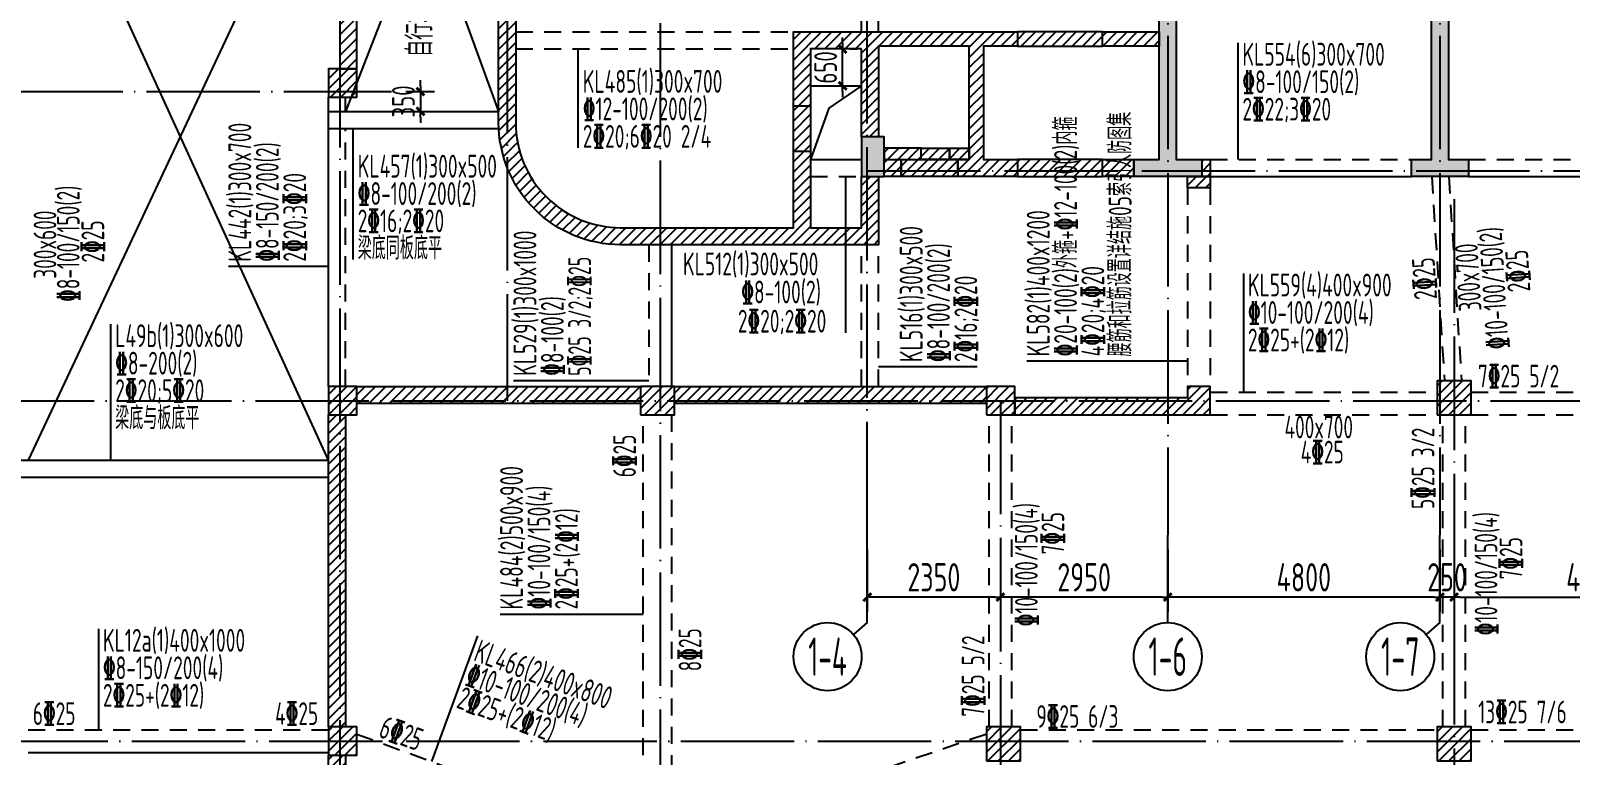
# Model space of a CAD drawing. Header units: millimetres. Extents: x 64473 to 386235, y 427387 to 703525.
# Drawn here: x 295746 to 322893, y 645745 to 658515 of the extents above; entities that cross this region are included whole.
import ezdxf
from ezdxf.enums import TextEntityAlignment as Align

# ---------------------------------------------------------------- set-up
doc = ezdxf.new("R2010")
doc.units = ezdxf.units.MM
doc.header["$LTSCALE"] = 100
doc.header["$PDMODE"] = 35
doc.header["$PDSIZE"] = 200
doc.linetypes.add('3', pattern=[5, 3, -2])
doc.linetypes.add('DOTE', pattern=[2.42, 2, -0.2, 0.02, -0.2])
for name, color, linetype in [('B-DIM', 1, 'Continuous'), ('B-TEXT', 7, 'Continuous'), ('B-开洞', 7, 'Continuous'), ('COLU', 7, 'Continuous'), ('colu-1层', 6, 'Continuous'), ('colu-主楼', 7, 'Continuous'), ('h填实-1层', 254, 'Continuous'), ('h斜线-1层', 7, 'Continuous'), ('h斜线-墙', 7, 'Continuous'), ('h斜线-柱', 7, 'Continuous'), ('L-AXIS', 3, 'Continuous'), ('L-dote', 253, 'DOTE'), ('Q-门框', 6, 'Continuous'), ('WALL', 3, 'Continuous'), ('wall-主楼', 2, 'Continuous'), ('垂直标注', 31, 'Continuous'), ('垂直钢筋', 27, 'Continuous'), ('梁', 4, 'Continuous'), ('梁虚线', 4, '3'), ('水平标注', 2, 'Continuous'), ('水平钢筋', 30, 'Continuous')]:
    doc.layers.add(name, color=color, linetype=linetype)
doc.styles.add('_TCH_AXIS', font='tssdeng.shx', dxfattribs={"width": 0.7, "bigfont": 'tssdchn.shx'})
doc.styles.add('COMPLEX', font='tssdeng.shx', dxfattribs={"width": 0.7, "bigfont": 'tssdchn.shx'})
doc.styles.get("Standard").update_dxf_attribs({"font": 'tssdeng.shx', "width": 0.7, "bigfont": 'tssdchn.shx'})
doc.styles.add('TSSD_Dimension', font='Tssdeng.shx', dxfattribs={"width": 0.7, "bigfont": 'tssdchn.shx'})
doc.dimstyles.new('TSSD_100_100$0', dxfattribs={"dimtxt": 300, "dimasz": 100, "dimexe": 250, "dimexo": 250, "dimgap": 100, "dimtad": 1, "dimdec": 0, "dimzin": 0, "dimdsep": 46, "dimtxsty": 'TSSD_Dimension', "dimblk": '_tsdbk', "dimblk1": '_tsdbk', "dimblk2": '_tsdbk', "dimsah": 1, "dimcen": 0, "dimclrt": 7, "dimadec": 0, "dimazin": 0, "dimtfac": 1, "dimtdec": 0, "dimtix": 1, "dimtmove": 2, "dimatfit": 3, "dimldrblk": '_tsdbk', "dimfxl": 1, "dimtolj": 1, "dimtzin": 0, "dimarcsym": 0})
pattern_1 = [(45, (-467527.32, -323147.44), (-89.802561, 89.802561), [])]
pattern_2 = [(45, (8572.51, -7581.39), (-89.802561, 89.802561), [])]

# ---------------------------------------------------------------- blocks, each defined once
blk = doc.blocks.new('_tsdbk')
blk.add_line((-1, 0), (0, 0))
at = {"const_width": 0.5}
blk.add_lwpolyline([(-0.7, -0.7), (0.7, 0.7)], dxfattribs=at)
blk = doc.blocks.new('*D37')
at = {"layer": 'B-DIM', "color": 0, "lineweight": -2}
for p, q in [((302617, 657545), (302617, 657645)), ((302358, 657445), (302867, 657445)), ((302617, 657445), (302617, 657095)), ((302358, 657095), (302867, 657095)), ((302617, 656995), (302617, 656895))]:
    blk.add_line(p, q, dxfattribs=at)
at = {"layer": 'Defpoints', "color": 0}
for p in [(302108, 657445), (302108, 657095), (302617, 657095)]:
    blk.add_point(p, dxfattribs=at)
at = {"layer": 'B-DIM', "color": 0, "lineweight": -2, "xscale": 100, "yscale": 100, "zscale": 100}
for p, rotation in [((302617, 657445), 270), ((302617, 657095), 90)]:
    blk.add_blockref('_tsdbk', p, dxfattribs=dict(at, rotation=rotation))
at = {"layer": 'B-DIM', "color": 7, "insert": (302317, 657270), "char_height": 400, "attachment_point": 5, "rotation": 90, "style": 'TSSD_Dimension'}
blk.add_mtext('\\A1;350', dxfattribs=at)
blk = doc.blocks.new('*D38')
at = {"layer": 'B-DIM', "color": 0, "lineweight": -2}
for p, q in [((310062, 658295), (310062, 658395)), ((310062, 657545), (310062, 658195)), ((310196, 658195), (310312, 658195)), ((310196, 657545), (310312, 657545)), ((310062, 657445), (310062, 657345))]:
    blk.add_line(p, q, dxfattribs=at)
at = {"layer": 'Defpoints', "color": 0}
for p in [(309946, 658195), (310062, 658195), (309946, 657545)]:
    blk.add_point(p, dxfattribs=at)
at = {"layer": 'B-DIM', "color": 0, "lineweight": -2, "xscale": 100, "yscale": 100, "zscale": 100}
for p, rotation in [((310062, 658195), 270), ((310062, 657545), 90)]:
    blk.add_blockref('_tsdbk', p, dxfattribs=dict(at, rotation=rotation))
at = {"layer": 'B-DIM', "color": 7, "insert": (309762, 657870), "char_height": 400, "attachment_point": 5, "rotation": 90, "style": 'TSSD_Dimension'}
blk.add_mtext('\\A1;650', dxfattribs=at)
blk = doc.blocks.new('_AXISO')
blk.add_circle((0, 0), 0.5)
at = {"layer": 'B-TEXT', "style": 'COMPLEX', "width": 1.450893}
blk.add_attdef('A', text='', height=0.56, dxfattribs=at).set_placement((0.249375, -0.28), (0.749375, -0.28), align=Align.FIT)
blk = doc.blocks.new('*D620')
at = {"layer": 'Defpoints', "color": 0}
for p in [(315796, 649623), (320596, 649623), (315796, 648531)]:
    blk.add_point(p, dxfattribs=at)
at = {"layer": 'L-AXIS', "color": 0, "lineweight": -2}
for p, q in [((315796, 649373), (315796, 648281)), ((320596, 649373), (320596, 648281)), ((320496, 648531), (315896, 648531))]:
    blk.add_line(p, q, dxfattribs=at)
at = {"layer": 'L-AXIS', "color": 0, "lineweight": -2, "xscale": 100, "yscale": 100, "zscale": 100, "rotation": 180}
blk.add_blockref('_tsdbk', (315796, 648531), dxfattribs=at)
at = {"layer": 'L-AXIS', "color": 0, "lineweight": -2, "xscale": 100, "yscale": 100, "zscale": 100}
blk.add_blockref('_tsdbk', (320596, 648531), dxfattribs=at)
at = {"layer": 'L-AXIS', "color": 7, "insert": (318196, 648881), "char_height": 500, "attachment_point": 5, "style": 'TSSD_Dimension'}
blk.add_mtext('\\A1;4800', dxfattribs=at)
blk = doc.blocks.new('*D622')
at = {"layer": 'Defpoints', "color": 0}
for p in [(310496, 649623), (312846, 649623), (310496, 648531)]:
    blk.add_point(p, dxfattribs=at)
at = {"layer": 'L-AXIS', "color": 0, "lineweight": -2}
for p, q in [((310496, 649373), (310496, 648281)), ((312846, 649373), (312846, 648281)), ((312746, 648531), (310596, 648531))]:
    blk.add_line(p, q, dxfattribs=at)
at = {"layer": 'L-AXIS', "color": 0, "lineweight": -2, "xscale": 100, "yscale": 100, "zscale": 100, "rotation": 180}
blk.add_blockref('_tsdbk', (310496, 648531), dxfattribs=at)
at = {"layer": 'L-AXIS', "color": 0, "lineweight": -2, "xscale": 100, "yscale": 100, "zscale": 100}
blk.add_blockref('_tsdbk', (312846, 648531), dxfattribs=at)
at = {"layer": 'L-AXIS', "color": 7, "insert": (311671, 648881), "char_height": 500, "attachment_point": 5, "style": 'TSSD_Dimension'}
blk.add_mtext('\\A1;2350', dxfattribs=at)
blk = doc.blocks.new('*D623')
at = {"layer": 'Defpoints', "color": 0}
for p in [(312846, 649623), (315796, 649623), (312846, 648531)]:
    blk.add_point(p, dxfattribs=at)
at = {"layer": 'L-AXIS', "color": 0, "lineweight": -2}
for p, q in [((312846, 649373), (312846, 648281)), ((315796, 649373), (315796, 648281)), ((315696, 648531), (312946, 648531))]:
    blk.add_line(p, q, dxfattribs=at)
at = {"layer": 'L-AXIS', "color": 0, "lineweight": -2, "xscale": 100, "yscale": 100, "zscale": 100, "rotation": 180}
blk.add_blockref('_tsdbk', (312846, 648531), dxfattribs=at)
at = {"layer": 'L-AXIS', "color": 0, "lineweight": -2, "xscale": 100, "yscale": 100, "zscale": 100}
blk.add_blockref('_tsdbk', (315796, 648531), dxfattribs=at)
at = {"layer": 'L-AXIS', "color": 7, "insert": (314321, 648881), "char_height": 500, "attachment_point": 5, "style": 'TSSD_Dimension'}
blk.add_mtext('\\A1;2950', dxfattribs=at)
blk = doc.blocks.new('*D631')
at = {"layer": 'Defpoints', "color": 0}
for p in [(320846, 649623), (325396, 649623), (325396, 648531)]:
    blk.add_point(p, dxfattribs=at)
at = {"layer": 'L-AXIS', "color": 0, "lineweight": -2}
for p, q in [((320846, 649373), (320846, 648281)), ((325396, 649373), (325396, 648281)), ((320946, 648531), (325296, 648531))]:
    blk.add_line(p, q, dxfattribs=at)
at = {"layer": 'L-AXIS', "color": 0, "lineweight": -2, "xscale": 100, "yscale": 100, "zscale": 100, "rotation": 180}
blk.add_blockref('_tsdbk', (320846, 648531), dxfattribs=at)
at = {"layer": 'L-AXIS', "color": 0, "lineweight": -2, "xscale": 100, "yscale": 100, "zscale": 100}
blk.add_blockref('_tsdbk', (325396, 648531), dxfattribs=at)
at = {"layer": 'L-AXIS', "color": 7, "insert": (323305, 648881), "char_height": 500, "attachment_point": 5, "style": 'TSSD_Dimension'}
blk.add_mtext('\\A1;4550', dxfattribs=at)
blk = doc.blocks.new('*D632')
at = {"layer": 'Defpoints', "color": 0}
for p in [(320596, 649623), (320846, 649623), (320596, 648531)]:
    blk.add_point(p, dxfattribs=at)
at = {"layer": 'L-AXIS', "color": 0, "lineweight": -2}
for p, q in [((320596, 649373), (320596, 648281)), ((320846, 649373), (320846, 648281)), ((320496, 648531), (320396, 648531)), ((320846, 648531), (320596, 648531)), ((320946, 648531), (321046, 648531))]:
    blk.add_line(p, q, dxfattribs=at)
at = {"layer": 'L-AXIS', "color": 0, "lineweight": -2, "xscale": 100, "yscale": 100, "zscale": 100}
blk.add_blockref('_tsdbk', (320596, 648531), dxfattribs=at)
at = {"layer": 'L-AXIS', "color": 0, "lineweight": -2, "xscale": 100, "yscale": 100, "zscale": 100, "rotation": 180}
blk.add_blockref('_tsdbk', (320846, 648531), dxfattribs=at)
at = {"layer": 'L-AXIS', "color": 7, "insert": (320721, 648881), "char_height": 500, "attachment_point": 5, "style": 'TSSD_Dimension'}
blk.add_mtext('\\A1;250', dxfattribs=at)

msp = doc.modelspace()

# ---------------------------------------------------------------- hatches: boundary and pattern name
at = {"layer": 'h填实-1层'}
for points in [[(315196.5, 655944.7), (315196.5, 656244.7), (315646.5, 656244.7), (315646.5, 659144.7), (315946.5, 659144.7), (315946.5, 656244.7), (316396.5, 656244.7), (316396.5, 655944.7)], [(321096.5, 655944.7), (320446.5, 655944.7), (320096.5, 655944.7), (320096.5, 656244.7), (320446.5, 656244.7), (320446.5, 659144.7), (320746.5, 659144.7), (320746.5, 656244.7), (321096.5, 656244.7)], [(310796.5, 656644.7), (310396.5, 656644.7), (310396.5, 655944.7), (310796.5, 655944.7)]]:
    msp.add_hatch(color=256, dxfattribs=at).paths.add_polyline_path(points)
at = {"layer": 'h斜线-1层'}
h = msp.add_hatch(dxfattribs=at)
h.set_pattern_fill('ANSI31', color=256, scale=40, style=0)
h.paths.add_polyline_path([(316546.5, 656044.7), (316396.5, 656044.7), (316396.5, 655944.7), (316546.5, 655944.7)])
h.paths.add_polyline_path([(316546.5, 656244.7), (316396.5, 656244.7), (316396.5, 656044.7), (316546.5, 656044.7)])
at = {"layer": 'h斜线-墙'}
h = msp.add_hatch(dxfattribs=at)
h.set_pattern_fill('ANSI31', color=256, scale=40, style=0)
h.set_pattern_definition(pattern_2)
h.paths.add_polyline_path([(301196.5, 657844.7), (301496.5, 657844.7), (301496.5, 661344.7), (301196.5, 661344.7)])
h = msp.add_hatch(dxfattribs=at)
h.set_pattern_fill('ANSI31', color=256, scale=40, style=0)
h.set_pattern_definition(pattern_2)
edge = h.paths.add_edge_path()
edge.add_line((310396.5, 658194.7), (309496.5, 658194.7))
edge.add_line((309496.5, 658194.7), (309496.5, 655044.7))
edge.add_line((309496.5, 655044.7), (310396.5, 655044.7))
edge.add_line((310396.5, 655044.7), (310396.5, 655944.7))
edge.add_line((310396.5, 655944.7), (310696.5, 655944.7))
edge.add_line((310696.5, 655944.7), (310696.5, 654744.7))
edge.add_line((310696.5, 654744.7), (306146.5, 654744.7))
edge.add_arc((306146.5, 656894.7), 2150, 180, 270, ccw=False)
edge.add_line((303996.5, 656894.7), (303996.5, 661344.7))
edge.add_line((303996.5, 661344.7), (304296.5, 661344.7))
edge.add_line((304296.5, 661344.7), (304296.5, 656894.7))
edge.add_arc((306146.5, 656894.7), 1850, 180, 270)
edge.add_line((306146.5, 655044.7), (309196.5, 655044.7))
edge.add_line((309196.5, 655044.7), (309196.5, 658494.7))
edge.add_line((309196.5, 658494.7), (313146.5, 658494.7))
edge.add_line((313146.5, 658494.7), (313146.5, 658244.7))
edge.add_line((313146.5, 658244.7), (312546.5, 658244.7))
edge.add_line((312546.5, 658244.7), (312546.5, 656244.7))
edge.add_line((312546.5, 656244.7), (313146.5, 656244.7))
edge.add_line((313146.5, 656244.7), (313146.5, 655944.7))
edge.add_line((313146.5, 655944.7), (312096.5, 655944.7))
edge.add_line((312096.5, 655944.7), (312096.5, 656244.7))
edge.add_line((312096.5, 656244.7), (312296.5, 656244.7))
edge.add_line((312296.5, 656244.7), (312296.5, 658244.7))
edge.add_line((312296.5, 658244.7), (310696.5, 658244.7))
edge.add_line((310696.5, 658244.7), (310696.5, 656644.7))
edge.add_line((310696.5, 656644.7), (310396.5, 656644.7))
edge.add_line((310396.5, 656644.7), (310396.5, 658194.7))
h = msp.add_hatch(dxfattribs=at)
h.set_pattern_fill('ANSI31', color=256, scale=40, style=0)
h.set_pattern_definition(pattern_2)
h.paths.add_polyline_path([(313146.5, 658244.7), (314646.5, 658244.7), (314646.5, 658494.7), (313146.5, 658494.7)])
h = msp.add_hatch(dxfattribs=at)
h.set_pattern_fill('ANSI31', color=256, scale=40, style=0)
h.set_pattern_definition(pattern_2)
h.paths.add_polyline_path([(314646.5, 658244.7), (314646.5, 658494.7), (315646.5, 658494.7), (315646.5, 658244.7)])
h = msp.add_hatch(dxfattribs=at)
h.set_pattern_fill('ANSI31', color=256, scale=40, style=0)
h.set_pattern_definition(pattern_2)
h.paths.add_polyline_path([(311446.5, 656244.7), (311446.5, 656444.7), (310796.5, 656444.7), (310796.5, 656244.7)])
h = msp.add_hatch(dxfattribs=at)
h.set_pattern_fill('ANSI31', color=256, scale=40, style=0)
h.set_pattern_definition(pattern_2)
h.paths.add_polyline_path([(311446.5, 656444.7), (311946.5, 656444.7), (311946.5, 656244.7), (311446.5, 656244.7)])
h = msp.add_hatch(dxfattribs=at)
h.set_pattern_fill('ANSI31', color=256, scale=40, style=0)
h.set_pattern_definition(pattern_2)
h.paths.add_polyline_path([(311946.5, 656444.7), (312296.5, 656444.7), (312296.5, 656244.7), (311946.5, 656244.7)])
h = msp.add_hatch(dxfattribs=at)
h.set_pattern_fill('ANSI31', color=256, scale=40, style=0)
h.set_pattern_definition(pattern_2)
h.paths.add_polyline_path([(310796.5, 655944.7), (310796.5, 656244.7), (311096.5, 656244.7), (311096.5, 655944.7)])
h = msp.add_hatch(dxfattribs=at)
h.set_pattern_fill('ANSI31', color=256, scale=40, style=0)
h.set_pattern_definition(pattern_2)
h.paths.add_polyline_path([(311096.5, 656244.7), (312096.5, 656244.7), (312096.5, 655944.7), (311096.5, 655944.7)])
h = msp.add_hatch(dxfattribs=at)
h.set_pattern_fill('ANSI31', color=256, scale=40, style=0)
h.set_pattern_definition(pattern_2)
h.paths.add_polyline_path([(313146.5, 655944.7), (314646.5, 655944.7), (314646.5, 656244.7), (313146.5, 656244.7)])
h = msp.add_hatch(dxfattribs=at)
h.set_pattern_fill('ANSI31', color=256, scale=40, style=0)
h.set_pattern_definition(pattern_2)
h.paths.add_polyline_path([(314646.5, 655944.7), (314646.5, 656244.7), (315199.3, 656244.7), (315199.3, 655944.7)])
h = msp.add_hatch(dxfattribs=at)
h.set_pattern_fill('ANSI31', color=256, scale=40, style=0)
h.set_pattern_definition(pattern_2)
h.paths.add_polyline_path([(316146.5, 655944.7), (316546.5, 655944.7), (316546.5, 655744.7), (316146.5, 655744.7)])
h = msp.add_hatch(dxfattribs=at)
h.set_pattern_fill('ANSI31', color=256, scale=40, style=0)
h.set_pattern_definition(pattern_2)
h.paths.add_polyline_path([(301496.5, 652244.7), (306496.5, 652244.7), (306496.5, 651944.7), (301496.5, 651944.7)])
h = msp.add_hatch(dxfattribs=at)
h.set_pattern_fill('ANSI31', color=256, scale=40, style=0)
h.set_pattern_definition(pattern_2)
h.paths.add_polyline_path([(307096.5, 652244.7), (312596.5, 652244.7), (312596.5, 651944.7), (307096.5, 651944.7)])
h = msp.add_hatch(dxfattribs=at)
h.set_pattern_fill('ANSI31', color=256, scale=40, angle=-2e-12, style=0)
h.paths.add_polyline_path([(316546.5, 651744.7), (316546.5, 652244.7), (316146.5, 652244.7), (316146.5, 652044.7), (313096.5, 652044.7), (313096.5, 651744.7)])
h = msp.add_hatch(dxfattribs=at)
h.set_pattern_fill('ANSI31', color=256, scale=40, style=0)
h.set_pattern_definition(pattern_2)
h.paths.add_polyline_path([(300996.5, 651744.7), (301296.5, 651744.7), (301296.5, 646244.7), (300996.5, 646244.7)])
h = msp.add_hatch(dxfattribs=at)
h.set_pattern_fill('ANSI31', color=256, scale=40, style=0)
h.set_pattern_definition(pattern_2)
h.paths.add_polyline_path([(300996.5, 645744.7), (301296.5, 645744.7), (301296.5, 641244.7), (300996.5, 641244.7)])
at = {"layer": 'h斜线-柱'}
h = msp.add_hatch(dxfattribs=at)
h.set_pattern_fill('ANSI31', color=256, scale=40, style=0)
h.set_pattern_definition(pattern_1)
h.paths.add_polyline_path([(300996.5, 657344.7), (301496.5, 657344.7), (301496.5, 657844.7), (300996.5, 657844.7)])
h = msp.add_hatch(dxfattribs=at)
h.set_pattern_fill('ANSI31', color=256, scale=40, style=0)
h.set_pattern_definition(pattern_1)
h.paths.add_polyline_path([(300996.5, 651744.7), (301496.5, 651744.7), (301496.5, 652244.7), (300996.5, 652244.7)])
h = msp.add_hatch(dxfattribs=at)
h.set_pattern_fill('ANSI31', color=256, scale=40, style=0)
h.set_pattern_definition(pattern_1)
h.paths.add_polyline_path([(306496.5, 651744.7), (307096.5, 651744.7), (307096.5, 652244.7), (306496.5, 652244.7)])
h = msp.add_hatch(dxfattribs=at)
h.set_pattern_fill('ANSI31', color=256, scale=40, style=0)
h.set_pattern_definition(pattern_1)
h.paths.add_polyline_path([(312596.5, 651744.7), (313096.5, 651744.7), (313096.5, 652244.7), (312596.5, 652244.7)])
h = msp.add_hatch(dxfattribs=at)
h.set_pattern_fill('ANSI31', color=256, scale=40, style=0)
h.set_pattern_definition(pattern_1)
h.paths.add_polyline_path([(320546.5, 651744.7), (321146.5, 651744.7), (321146.5, 652344.7), (320546.5, 652344.7)])
h = msp.add_hatch(dxfattribs=at)
h.set_pattern_fill('ANSI31', color=256, scale=40, style=0)
h.set_pattern_definition(pattern_1)
h.paths.add_polyline_path([(300996.5, 645744.7), (301496.5, 645744.7), (301496.5, 646244.7), (300996.5, 646244.7)])
h = msp.add_hatch(dxfattribs=at)
h.set_pattern_fill('ANSI31', color=256, scale=40, style=0)
h.set_pattern_definition([(45, (-475477.32, -329247.44), (-89.802561, 89.802561), [])])
h.paths.add_polyline_path([(312596.5, 645644.7), (313196.5, 645644.7), (313196.5, 646244.7), (312596.5, 646244.7)])
h = msp.add_hatch(dxfattribs=at)
h.set_pattern_fill('ANSI31', color=256, scale=40, style=0)
h.set_pattern_definition([(45, (-467527.32, -329247.44), (-89.802561, 89.802561), [])])
h.paths.add_polyline_path([(320546.5, 645644.7), (321146.5, 645644.7), (321146.5, 646244.7), (320546.5, 646244.7)])

# ---------------------------------------------------------------- linework, layer by layer
at = {"layer": 'B-开洞'}
for p, q in [((303996.5, 664044.7), (301296.5, 657094.7)), ((301446.5, 664079.8), (303996.5, 657094.7)), ((300996.5, 650944.7), (295646.5, 662644.7)), ((301196.5, 662644.7), (295696.5, 650944.7)), ((310396.5, 657544.7), (309821.5, 657151.2)), ((309821.5, 657151.2), (309496.5, 656244.7))]:
    msp.add_line(p, q, dxfattribs=at)
at = {"layer": 'COLU'}
for points in [[(300996.5, 657344.7), (301496.5, 657344.7), (301496.5, 657844.7), (300996.5, 657844.7)], [(300996.5, 651744.7), (301496.5, 651744.7), (301496.5, 652244.7), (300996.5, 652244.7)], [(306496.5, 651744.7), (307096.5, 651744.7), (307096.5, 652244.7), (306496.5, 652244.7)], [(312596.5, 651744.7), (313096.5, 651744.7), (313096.5, 652244.7), (312596.5, 652244.7)], [(320546.5, 651744.7), (321146.5, 651744.7), (321146.5, 652344.7), (320546.5, 652344.7)], [(300996.5, 645744.7), (301496.5, 645744.7), (301496.5, 646244.7), (300996.5, 646244.7)], [(312596.5, 645644.7), (313196.5, 645644.7), (313196.5, 646244.7), (312596.5, 646244.7)], [(320546.5, 645644.7), (321146.5, 645644.7), (321146.5, 646244.7), (320546.5, 646244.7)]]:
    msp.add_lwpolyline(points, close=True, dxfattribs=at)
at = {"layer": 'colu-1层'}
for points in [[(315196.5, 655944.7), (315196.5, 656244.7), (315646.5, 656244.7), (315646.5, 659144.7), (315946.5, 659144.7), (315946.5, 656244.7), (316396.5, 656244.7), (316396.5, 655944.7)], [(321096.5, 655944.7), (320446.5, 655944.7), (320096.5, 655944.7), (320096.5, 656244.7), (320446.5, 656244.7), (320446.5, 659144.7), (320746.5, 659144.7), (320746.5, 656244.7), (321096.5, 656244.7)], [(310796.5, 656644.7), (310396.5, 656644.7), (310396.5, 655944.7), (310796.5, 655944.7)]]:
    msp.add_lwpolyline(points, close=True, dxfattribs=at)
at = {"layer": 'colu-主楼'}
msp.add_lwpolyline([(310796.5, 655944.7), (310796.5, 656644.7), (310396.5, 656644.7), (310396.5, 655944.7)], close=True, dxfattribs=at)
at = {"layer": 'L-AXIS'}
for p, q in [((310496.5, 648081.7), (310496.5, 649623.3)), ((315796.5, 648081.7), (315796.5, 649623.3)), ((320596.5, 648081.7), (320596.5, 649623.3)), ((310496.5, 648081.7), (310252, 647872.1)), ((320596.5, 648081.7), (320352, 647872.1))]:
    msp.add_line(p, q, dxfattribs=at)
at = {"layer": 'L-dote', "ltscale": 10}
for p, q in [((304146.5, 678069.9), (304146.5, 651994.7)), ((301196.5, 677819.9), (301196.5, 628994.7)), ((306846.5, 673167.5), (306846.5, 635994.7)), ((315796.5, 672948.2), (315796.5, 649623.3)), ((320596.5, 672948.2), (320596.5, 649623.3)), ((310496.5, 649623.3), (310496.5, 661144.7)), ((232446.5, 657444.7), (302108.2, 657444.7)), ((310496.5, 656044.7), (366857.1, 656044.7)), ((320846.5, 655544.7), (320846.5, 623494.7)), ((190805.6, 651994.7), (366607.1, 651994.7)), ((312846.5, 651994.7), (312846.5, 623494.7)), ((191046.5, 645994.7), (366607.1, 645994.7))]:
    msp.add_line(p, q, dxfattribs=at)
at = {"layer": 'Q-门框'}
for points in [[(313146.5, 658244.7), (314646.5, 658244.7), (314646.5, 658494.7), (313146.5, 658494.7)], [(311446.5, 656444.7), (311946.5, 656444.7), (311946.5, 656244.7), (311446.5, 656244.7)], [(311096.5, 656244.7), (312096.5, 656244.7), (312096.5, 655944.7), (311096.5, 655944.7)], [(313146.5, 655944.7), (314646.5, 655944.7), (314646.5, 656244.7), (313146.5, 656244.7)]]:
    msp.add_lwpolyline(points, close=True, dxfattribs=at)
at = {"layer": 'WALL'}
for p, q in [((309196.5, 657194.7), (309496.5, 657194.7)), ((309196.5, 656394.7), (309496.5, 656394.7))]:
    msp.add_line(p, q, dxfattribs=at)
for points in [[(301196.5, 657844.7), (301496.5, 657844.7), (301496.5, 661344.7), (301196.5, 661344.7), (301196.5, 657844.7)], [(314646.5, 658244.7), (314646.5, 658494.7), (315646.5, 658494.7), (315646.5, 658244.7), (314646.5, 658244.7)], [(311446.5, 656244.7), (311446.5, 656444.7), (310796.5, 656444.7), (310796.5, 656244.7), (311446.5, 656244.7)], [(310796.5, 655944.7), (310796.5, 656244.7), (311096.5, 656244.7), (311096.5, 655944.7), (310796.5, 655944.7)], [(314646.5, 655944.7), (314646.5, 656244.7), (315199.3, 656244.7), (315199.3, 655944.7), (314646.5, 655944.7)], [(316146.5, 655944.7), (316546.5, 655944.7), (316546.5, 655744.7), (316146.5, 655744.7), (316146.5, 655944.7)]]:
    msp.add_lwpolyline(points, dxfattribs=at)
for points in [[(310396.5, 658194.7), (309496.5, 658194.7), (309496.5, 655044.7), (310396.5, 655044.7), (310396.5, 655944.7), (310696.5, 655944.7), (310696.5, 654744.7), (306146.5, 654744.7, -0.4142136), (303996.5, 656894.7), (303996.5, 661344.7)], [(304296.5, 661344.7), (304296.5, 656894.7, 0.4142136), (306146.5, 655044.7), (309196.5, 655044.7), (309196.5, 658494.7), (313146.5, 658494.7), (313146.5, 658244.7), (312546.5, 658244.7), (312546.5, 656244.7), (313146.5, 656244.7), (313146.5, 655944.7), (312096.5, 655944.7), (312096.5, 656244.7), (312296.5, 656244.7), (312296.5, 658244.7), (310696.5, 658244.7), (310696.5, 656644.7), (310396.5, 656644.7), (310396.5, 658194.7)]]:
    msp.add_lwpolyline(points, format="xyb", dxfattribs=at)
for points in [[(311946.5, 656444.7), (312296.5, 656444.7), (312296.5, 656244.7), (311946.5, 656244.7)], [(301496.5, 652244.7), (306496.5, 652244.7), (306496.5, 651944.7), (301496.5, 651944.7)], [(307096.5, 652244.7), (312596.5, 652244.7), (312596.5, 651944.7), (307096.5, 651944.7)], [(316546.5, 651744.7), (316546.5, 652244.7), (316146.5, 652244.7), (316146.5, 652044.7), (313096.5, 652044.7), (313096.5, 651744.7)], [(300996.5, 651744.7), (301296.5, 651744.7), (301296.5, 646244.7), (300996.5, 646244.7)], [(300996.5, 645744.7), (301296.5, 645744.7), (301296.5, 641244.7), (300996.5, 641244.7)]]:
    msp.add_lwpolyline(points, close=True, dxfattribs=at)
at = {"layer": 'wall-主楼'}
for points in [[(315196.5, 655944.7), (315196.5, 656244.7), (315646.5, 656244.7), (315646.5, 659144.7), (315946.5, 659144.7), (315946.5, 656244.7), (316546.5, 656244.7), (316546.5, 655944.7)], [(320096.5, 655944.7), (320096.5, 656244.7), (320446.5, 656244.7), (320446.5, 659144.7), (320746.5, 659144.7), (320746.5, 656244.7), (321096.5, 656244.7), (321096.5, 655944.7)]]:
    msp.add_lwpolyline(points, close=True, dxfattribs=at)
at = {"layer": '垂直标注'}
for p, q in [((299230.5, 654363.8), (300996.5, 654363.8)), ((313311.9, 652694.8), (316146.5, 652694.8)), ((304261, 652352.8), (306646.5, 652352.8)), ((312435, 652594.3), (310696.5, 652594.3)), ((304022.4, 648232.8), (306546.5, 648232.8))]:
    msp.add_line(p, q, dxfattribs=at)
at = {"layer": '梁'}
for p, q in [((310396.5, 658494.7), (310396.5, 661044.7)), ((309496.5, 657544.7), (310396.5, 657544.7)), ((300996.5, 652244.7), (300996.5, 657344.7)), ((300996.5, 657094.7), (303996.5, 657094.7)), ((300996.5, 656794.7), (303996.5, 656794.7)), ((309496.5, 656244.7), (310396.5, 656244.7)), ((316546.5, 655944.7), (320096.5, 655944.7)), ((321096.5, 655944.7), (324796.5, 655944.7)), ((307046.5, 654744.7), (307046.5, 652244.7)), ((295396.5, 650944.7), (300996.5, 650944.7)), ((295396.5, 650644.7), (300996.5, 650644.7)), ((295696.5, 645794.7), (300996.5, 645794.7))]:
    msp.add_line(p, q, dxfattribs=at)
at = {"layer": '梁虚线'}
for p, q in [((310696.5, 658494.7), (310696.5, 661044.7)), ((304296.5, 658494.7), (309196.5, 658494.7)), ((304296.5, 658194.7), (309196.5, 658194.7)), ((301296.5, 657094.7), (301296.5, 657344.7)), ((301296.5, 652244.7), (301296.5, 656794.7)), ((316546.5, 656244.7), (320096.5, 656244.7)), ((321096.5, 656244.7), (324796.5, 656244.7)), ((309496.5, 655944.7), (310396.5, 655944.7)), ((320452.4, 655944.7), (320674.6, 652344.7)), ((320752.9, 655944.7), (320975.2, 652344.7)), ((316146.5, 655744.7), (316146.5, 652244.7)), ((316546.5, 655744.7), (316546.5, 652244.7)), ((306646.5, 654744.7), (306646.5, 652244.7)), ((310396.5, 652244.7), (310396.5, 654744.7)), ((310696.5, 652244.7), (310696.5, 654744.7)), ((316546.5, 652144.7), (320546.5, 652144.7)), ((321146.5, 652144.7), (328546.5, 652144.7)), ((306546.5, 644244.7), (306546.5, 651744.7)), ((307046.5, 651744.7), (307046.5, 644244.7)), ((312646.5, 646244.7), (312646.5, 651744.7)), ((313046.5, 646244.7), (313046.5, 651744.7)), ((316546.5, 651744.7), (320546.5, 651744.7)), ((320646.5, 646244.7), (320646.5, 651744.7)), ((321046.5, 646244.7), (321046.5, 651744.7)), ((321146.5, 651744.7), (328546.5, 651744.7)), ((295696.5, 646194.7), (300996.5, 646194.7)), ((301496.5, 646116.2), (306546.5, 644267.5)), ((307096.5, 644241.5), (312596.5, 646120.6)), ((313196.5, 646194.7), (320546.5, 646194.7)), ((321146.5, 646194.7), (328546.5, 646194.7))]:
    msp.add_line(p, q, dxfattribs=at)
at = {"layer": '水平标注'}
for p, q in [((305399.8, 656454.5), (305399.8, 658194.7)), ((317032, 658303.3), (317032, 656244.7)), ((301431.2, 654483.4), (301431.2, 656794.7)), ((310120.9, 653189.1), (310120.9, 655944.7)), ((317128.8, 654235.2), (317128.8, 652144.7)), ((297153.8, 653341.8), (297153.8, 650944.7)), ((296937.4, 647971.3), (296937.4, 646194.7)), ((302815.4, 645633.4), (303628.4, 647848.9))]:
    msp.add_line(p, q, dxfattribs=at)

# ---------------------------------------------------------------- block references
at = {"layer": 'L-AXIS'}
ref = msp.add_blockref('_AXISO', (309796.5, 647481.7), dxfattribs=dict(at, xscale=1199.999999999997, yscale=1200, zscale=1200, rotation=359.9996457873818))
ref.add_attrib('A', '1-4', dxfattribs={"color": 7, "height": 678.82, "rotation": 359.99965, "style": '_TCH_AXIS', "width": 0.368421}).set_placement((309457.1, 647142.3), (310135.9, 647142.3), align=Align.FIT)
ref = msp.add_blockref('_AXISO', (315796.5, 647481.7), dxfattribs=dict(at, xscale=1199.999999999997, yscale=1200, zscale=1200, rotation=359.9996457873818))
ref.add_attrib('A', '1-6', dxfattribs={"color": 7, "height": 678.82, "rotation": 359.99965, "style": '_TCH_AXIS', "width": 0.381818}).set_placement((315457.1, 647142.3), (316135.9, 647142.3), align=Align.FIT)
ref = msp.add_blockref('_AXISO', (319896.5, 647481.7), dxfattribs=dict(at, xscale=1199.999999999997, yscale=1200, zscale=1200, rotation=359.9996457873818))
ref.add_attrib('A', '1-7', dxfattribs={"color": 7, "height": 678.82, "rotation": 359.99965, "style": '_TCH_AXIS', "width": 0.381818}).set_placement((319557.1, 647142.3), (320235.9, 647142.3), align=Align.FIT)

# ---------------------------------------------------------------- texts
at = {"layer": 'B-开洞', "width": 0.7}
msp.add_text('自行车坡道一详大样', height=450, rotation=90, dxfattribs=at).set_placement((302828.7, 658055.1, 0))
at = {"layer": '垂直标注'}
for s, height, width, p in [('%%13220-100(2)外箍+%%13212-100(2)内箍', 402, 0.65, (314194.1, 652775)), ('腰筋和拉筋设置详结施05索引人防图集', 401, 0.65, (315156.5, 652775)), ('KL442(1)300x700', 403, 0.65, (299633.5, 654444.4)), ('%%1328-150/200(2)', 402, 0.65, (300117.1, 654444.4)), ('2%%13320;3%%13320', 401, 0.65, (300600.7, 654444.4)), ('KL582(1)400x1200', 403, 0.65, (313712.9, 652775)), ('KL529(1)300x1000', 403, 0.65, (304662, 652433)), ('KL516(1)300x500', 403, 0.65, (311472.6, 652674.5)), ('%%1328-100/200(2)', 402, 0.65, (311953.8, 652674.5)), ('5%%13325 3/2;2%%13325', 401, 0.6, (305624.4, 652433)), ('4%%13320;4%%13320', 401, 0.65, (314675.3, 652775)), ('2%%13316;2%%13320', 401, 0.65, (312435, 652674.5)), ('%%1328-100(2)', 402, 0.65, (305143.2, 652433)), ('KL484(2)500x900', 403, 0.65, (304425.4, 648313.4)), ('%%13210-100/150(4)', 402, 0.65, (304909, 648313.4)), ('2%%13325+(2%%13212)', 401, 0.65, (305392.6, 648313.4))]:
    msp.add_text(s, height=height, rotation=90, dxfattribs=dict(at, width=width)).set_placement(p)
at = {"layer": '垂直钢筋', "color": 0, "width": 0.65}
for s, rotation, p in [('%%1328-100/150(2)', 90, (296605.7, 653736.4)), ('300x600', 90, (296196.1, 654144.4)), ('2%%13325', 90, (297039.7, 654430.2)), ('%%13210-100/150(2)', 93.53228, (321812.6, 652912.5)), ('300x700', 93.53228, (321330.3, 653583.7)), ('2%%13325', 93.53228, (322191, 653923.5)), ('2%%13325', 93.53228, (320544.4, 653789.1)), ('6%%13325', 90, (306416.6, 650644.3)), ('5%%13325 3/2', 90, (320497.1, 650085.3)), ('%%13210-100/150(4)', 90, (313502, 648016.6)), ('7%%13325', 90, (313969.5, 649284.4)), ('%%13210-100/150(4)', 90, (321608.2, 647857.3)), ('7%%13325', 90, (322048.2, 648843)), ('8%%13325', 90, (307569.8, 647223.1)), ('7%%13325 5/2', 90, (312563.8, 646422.8))]:
    msp.add_text(s, height=400, rotation=rotation, dxfattribs=at).set_placement(p)
at = {"layer": '水平标注', "width": 0.65}
for s, height, p in [('KL554(6)300x700', 403, (317112.6, 657900.3)), ('KL485(1)300x700', 403, (305480.4, 657421.7)), ('%%1328-100/150(2)', 402, (317112.6, 657416.7)), ('%%13212-100/200(2)', 402, (305480.4, 656938.1)), ('2%%13322;3%%13320', 401, (317112.6, 656933.1)), ('2%%13320;6%%13320 2/4', 401, (305480.4, 656454.5)), ('KL457(1)300x500', 403, (301511.4, 655927)), ('%%1328-100/200(2)', 402, (301511.4, 655445.8)), ('2%%13316;2%%13320', 401, (301511.4, 654964.6)), ('梁底同板底平', 401, (301511.4, 654483.4)), ('KL512(1)300x500', 403, (307246.5, 654203.7)), ('KL559(4)400x900', 403, (317209.4, 653832.2)), ('%%1328-100(2)', 402, (308275.3, 653710.1)), ('%%13210-100/200(4)', 402, (317209.4, 653348.6)), ('2%%13320;2%%13320', 401, (308215.3, 653196.5)), ('L49b(1)300x600', 403, (297234.4, 652938.8)), ('2%%13325+(2%%13212)', 401, (317209.4, 652865)), ('%%1328-200(2)', 402, (297234.4, 652455.2)), ('2%%13320;5%%13320', 401, (297234.4, 651971.6)), ('梁底与板底平', 401, (297234.4, 651488)), ('KL12a(1)400x1000', 403, (297018, 647568.3)), ('%%1328-150/200(4)', 402, (297018, 647084.7)), ('2%%13325+(2%%13212)', 401, (297018, 646601.1))]:
    msp.add_text(s, height=height, dxfattribs=at).set_placement(p)
for s, height, p in [('KL466(2)400x800', 403, (303533.9, 647415)), ('%%13210-100/200(4)', 402, (303382.9, 647001.7)), ('2%%13325+(2%%13212)', 401, (303232, 646588.4))]:
    msp.add_text(s, height=height, rotation=339.89363, dxfattribs=at).set_placement(p)
at = {"layer": '水平钢筋', "color": 0, "width": 0.65}
for s, p in [('7%%13325 5/2', (321266.5, 652227.4)), ('400x700', (317854.7, 651329.4)), ('4%%13325', (318140.5, 650889.4)), ('4%%13325', (300054.5, 646277.9)), ('13%%13325 7/6', (321270.7, 646306.8)), ('9%%13325 6/3', (313479.4, 646227.4))]:
    msp.add_text(s, height=400, dxfattribs=at).set_placement(p)
at = {"layer": '水平钢筋', "color": 1, "width": 0.65}
msp.add_text('6%%13325', height=400, dxfattribs=at).set_placement((295781.7, 646277.4))
at = {"layer": '水平钢筋', "color": 0, "width": 0.65}
msp.add_text('6%%13325', height=400, rotation=339.89363, dxfattribs=at).set_placement((301859.4, 646071.4))

# ---------------------------------------------------------------- dimensions: what is measured, and where the dimension line sits
at = {"layer": 'B-DIM'}
for base, p1, p2, picture, middle in [((310062.1, 658194.7), (309946.5, 657544.7), (309946.5, 658194.7), '*D38', (309762.1, 657869.7)), ((302617.1, 657094.7), (302108.2, 657444.7), (302108.2, 657094.7), '*D37', (302317.1, 657269.7))]:
    dim = msp.add_linear_dim(base=base, p1=p1, p2=p2, angle=90, dimstyle='TSSD_100_100$0', override={"dimtxt": 400}, dxfattribs=at)
    dim.commit()
    dim.dimension.update_dxf_attribs({"geometry": picture, "text_midpoint": middle})
at = {"layer": 'L-AXIS'}
for base, p1, p2, picture, middle in [((310496.5, 648530.9), (312846.5, 649623.3), (310496.5, 649623.3), '*D622', (311671.5, 648880.9)), ((312846.5, 648530.9), (315796.5, 649623.3), (312846.5, 649623.3), '*D623', (314321.5, 648880.9)), ((315796.5, 648530.9), (320596.5, 649623.3), (315796.5, 649623.3), '*D620', (318196.5, 648880.9)), ((320596.5, 648530.9), (320846.5, 649623.3), (320596.5, 649623.3), '*D632', (320721.5, 648880.9))]:
    dim = msp.add_linear_dim(base=base, p1=p1, p2=p2, angle=180, dimstyle='TSSD_100_100$0', override={"dimtxt": 500}, dxfattribs=at)
    dim.commit()
    dim.dimension.update_dxf_attribs({"geometry": picture, "text_midpoint": middle})
dim = msp.add_linear_dim(base=(325396.5, 648530.9), p1=(320846.5, 649623.3), p2=(325396.5, 649623.3), dimstyle='TSSD_100_100$0', override={"dimtxt": 500}, dxfattribs=at)
dim.commit()
dim.dimension.update_dxf_attribs({"geometry": '*D631', "text_midpoint": (323304.6, 648880.9), "dimtype": 160})

doc.saveas('drawing.dxf')
